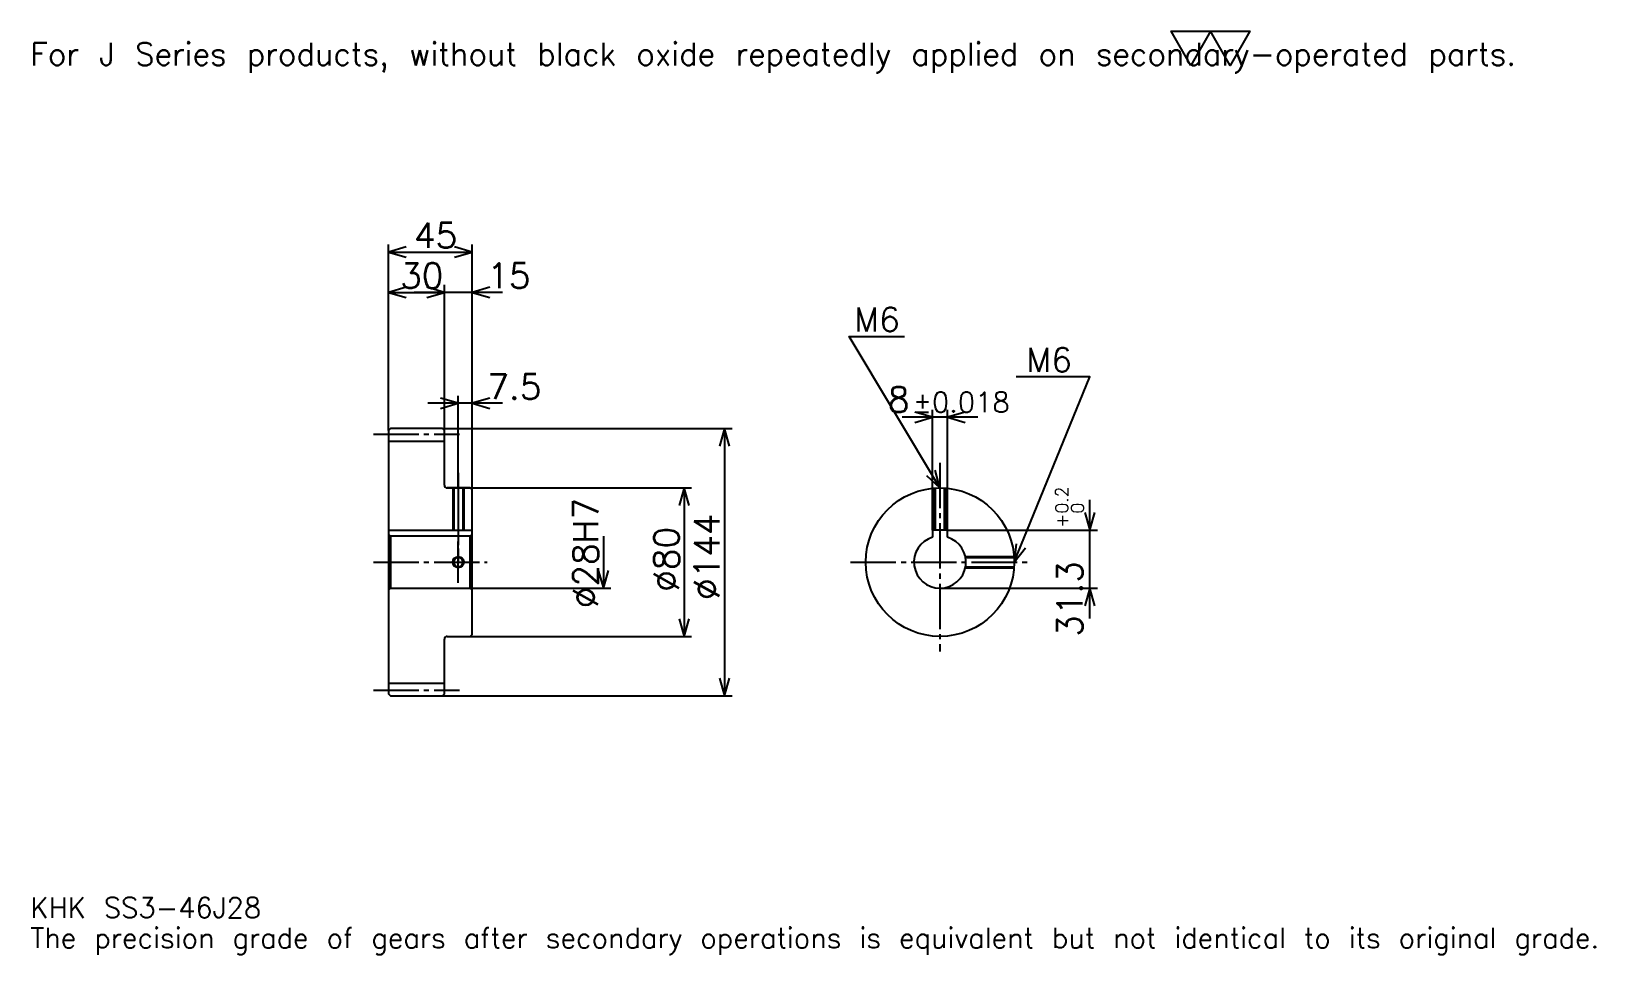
# Model space of a CAD drawing. Extents: x 28 to 870, y 10 to 508.
import ezdxf

# ---------------------------------------------------------------- set-up
doc = ezdxf.new("R2010")
doc.units = 0
doc.linetypes.add('DASHDOT', pattern=[32.608695, 24.456522, -2.717391, 2.717391, -2.717391])
doc.layers.get('0').update_dxf_attribs({"linetype": 'CONTINUOUS'})
doc.layers.add('DASHDOT', color=6, linetype='DASHDOT')
doc.styles.add('KANJI', font='TXT', dxfattribs={"bigfont": 'BIGFONT'})

msp = doc.modelspace()

# ---------------------------------------------------------------- linework, layer by layer
at = {"color": 5}
for p, q in [((220.108688, 293.467407), (220.108688, 392.652161)), ((220.108688, 388.576111), (265.108704, 388.576111)), ((265.108704, 293.467407), (265.108704, 392.652161)), ((250.108688, 293.467407), (250.108688, 370.913025)), ((220.108688, 366.836975), (250.108688, 366.836975)), ((281.413025, 366.836975), (233.804337, 366.836975)), ((281.413025, 307.054352), (241.304337, 307.054352)), ((257.608704, 293.467407), (257.608704, 311.130432)), ((513.065186, 238.767395), (513.065186, 303.586945)), ((521.065186, 238.767395), (521.065186, 303.586945)), ((537.369568, 299.510864), (496.760864, 299.510864)), ((220.108688, 292.467407), (220.108688, 293.467407)), ((249.108688, 293.467407), (265.108704, 293.467407)), ((250.108688, 292.467407), (250.108688, 293.467407)), ((257.608704, 261.467407), (257.608704, 293.467407)), ((257.608704, 261.467407), (257.608704, 293.467407)), ((265.108704, 293.467407), (405.054321, 293.467407)), ((265.108704, 260.467407), (265.108704, 293.467407)), ((400.978271, 293.467407), (400.978271, 149.467392)), ((251.608688, 261.467407), (265.108704, 261.467407)), ((265.108704, 261.467407), (383.315186, 261.467407)), ((379.239136, 261.467407), (379.239136, 181.467392)), ((597.82605, 191.16304), (597.82605, 255.071747)), ((521.065186, 238.767395), (601.902161, 238.767395)), ((335.760864, 235.467392), (335.760864, 207.467392)), ((265.108704, 207.467392), (339.836945, 207.467392)), ((517.065186, 207.467392), (601.902161, 207.467392)), ((251.608688, 181.467392), (265.108704, 181.467392)), ((265.108704, 181.467392), (383.315186, 181.467392)), ((249.108688, 149.467392), (265.108704, 149.467392)), ((265.108704, 149.467392), (405.054321, 149.467392))]:
    msp.add_line(p, q, dxfattribs=at)
at = {"color": 4}
for p, q in [((220.108688, 286.717407), (250.108688, 286.717407)), ((220.108688, 238.767395), (265.108704, 238.767395)), ((264.108704, 235.467392), (265.108704, 236.467392)), ((221.108688, 235.467392), (221.108688, 207.467392)), ((264.108704, 207.467392), (265.108704, 206.467392)), ((220.108688, 156.217392), (250.108688, 156.217392))]:
    msp.add_line(p, q, dxfattribs=at)
at = {"color": 7}
msp.add_lwpolyline([(652.173889, 489.130432), (641.57605, 507.5), (683.967346, 507.5), (673.369568, 489.130432), (662.771729, 507.5), (652.173889, 489.130432)], dxfattribs=at)
at = {"color": 5}
for points in [[(229.619553, 391.293488), (220.108688, 388.576111), (229.619553, 385.858704)], [(255.597809, 385.858704), (265.108704, 388.576111), (255.597809, 391.293488)], [(229.619553, 369.554352), (220.108688, 366.836975), (229.619553, 364.119568)], [(240.597824, 364.119568), (250.108688, 366.836975), (240.597824, 369.554352)], [(240.597824, 364.119568), (250.108688, 366.836975), (240.597824, 369.554352)], [(274.619568, 369.554352), (265.108704, 366.836975), (274.619568, 364.119568)], [(517.065186, 261.467407), (468.152161, 342.989136), (498.043457, 342.989136)], [(557.065186, 221.467392), (597.82605, 321.25), (558.152161, 321.25)], [(248.097824, 304.336975), (257.608704, 307.054352), (248.097824, 309.771729)], [(274.619568, 309.771729), (265.108704, 307.054352), (274.619568, 304.336975)], [(503.554321, 296.793457), (513.065186, 299.510864), (503.554321, 302.228271)], [(530.57605, 302.228271), (521.065186, 299.510864), (530.57605, 296.793457)], [(403.695648, 283.956512), (400.978271, 293.467407), (398.260864, 283.956512)], [(509.841736, 268.224792), (517.065186, 261.467407), (514.502014, 271.020996)], [(381.956512, 251.956528), (379.239136, 261.467407), (376.521729, 251.956528)], [(595.108704, 248.278259), (597.82605, 238.767395), (600.543457, 248.278259)], [(558.14624, 231.299591), (557.065186, 221.467392), (563.177429, 229.24437)], [(333.043457, 216.978256), (335.760864, 207.467392), (338.478271, 216.978256)], [(600.543457, 197.956528), (597.82605, 207.467392), (595.108704, 197.956528)], [(376.521729, 190.978256), (379.239136, 181.467392), (381.956512, 190.978256)], [(398.260864, 158.978271), (400.978271, 149.467392), (403.695648, 158.978271)]]:
    msp.add_lwpolyline(points, dxfattribs=at)
at = {"color": 4}
for points in [[(250.108688, 262.967407), (250.108688, 292.467407), (249.108688, 293.467407), (221.108688, 293.467407), (220.108688, 292.467407), (220.108688, 206.467392)], [(251.608688, 181.467392), (264.108704, 181.467392), (265.108704, 182.467392), (265.108704, 260.467407), (264.108704, 261.467407), (251.608688, 261.467407)], [(254.608688, 261.467407), (254.608688, 238.767395)], [(255.148682, 261.467407), (255.148682, 238.767395)], [(260.068695, 261.467407), (260.068695, 238.767395)], [(260.608704, 261.467407), (260.608704, 238.767395)], [(514.065186, 238.767395), (514.065186, 261.354736)], [(514.605225, 238.767395), (514.605225, 261.391663)], [(519.525208, 238.767395), (519.525208, 261.391663)], [(520.065186, 238.767395), (520.065186, 261.354736)], [(220.108688, 206.467392), (221.108688, 207.467392), (264.108704, 207.467392), (264.108704, 235.467392), (221.108688, 235.467392), (220.108688, 236.467392)], [(521.065186, 234.883804), (521.065186, 238.767395), (513.065186, 238.767395), (513.065186, 234.883804)], [(530.73999, 224.467392), (556.952515, 224.467392)], [(530.847351, 223.927399), (556.989502, 223.927399)], [(530.73999, 218.467392), (556.952515, 218.467392)], [(530.847351, 219.007385), (556.989502, 219.007385)], [(220.108688, 206.467392), (220.108688, 150.467392), (221.108688, 149.467392), (249.108688, 149.467392), (250.108688, 150.467392), (250.108688, 179.967392)]]:
    msp.add_lwpolyline(points, dxfattribs=at)
for centre, radius in [((517.065186, 221.467392), 40), ((257.608704, 221.467392), 2.46)]:
    msp.add_circle(centre, radius, dxfattribs=at)
at = {"color": 7}
msp.add_circle((257.608704, 221.467392), 3, dxfattribs=at)
at = {"color": 4}
for centre, radius, start, end in [((251.608688, 262.967407), 1.5, 180, 270), ((517.065186, 221.467392), 14, 106.601549926, 73.398450074), ((251.608688, 179.967392), 1.5, 90, 180)]:
    msp.add_arc(centre, radius, start, end, dxfattribs=at)
at = {"layer": 'DASHDOT', "color": 7}
for p, q in [((211.956512, 290.467407), (258.260864, 290.467407)), ((517.065186, 275.054352), (517.065186, 173.315216)), ((257.608704, 261.467407), (257.608704, 221.467392)), ((211.956512, 221.467392), (273.260864, 221.467392)), ((468.913025, 221.467392), (565.217407, 221.467392)), ((211.956512, 152.467392), (258.260864, 152.467392))]:
    msp.add_line(p, q, dxfattribs=at)
for points in [[(257.608704, 269.619568), (257.608704, 230.615219)], [(257.608704, 210.315216), (257.608704, 232.619568)], [(246.456512, 221.467392), (268.760864, 221.467392)]]:
    msp.add_lwpolyline(points, dxfattribs=at)

# ---------------------------------------------------------------- texts
at = {"color": 7, "style": 'KANJI'}
for s, height, p in [('For J Series products, without black oxide repeatedly applied on secondary-operated parts.', 12.228261, (27.173914, 489.130432)), ('45', 13.586957, (233.777161, 390.75)), ('30', 13.586957, (226.277161, 369.010864)), ('15', 13.586957, (273.260864, 369.010864)), ('M6', 13.043479, (470.869568, 345.706512)), ('M6', 13.043479, (563.586975, 323.967407)), ('7.5', 13.586957, (273.260864, 309.228271)), ('8', 13.586957, (489.019043, 302.228271)), ('%%p0.018', 10.869565, (502.468445, 302.228271)), ('KHK SS3-46J28', 10.869565, (27.173914, 29.891304)), ('The precision grade of gears after secondary operations is equivalent but not identical to its original grade.', 10.869565, (27.173914, 13.586957))]:
    msp.add_text(s, height=height, dxfattribs=at).set_placement(p)
for s, height, p in [('0.2', 6.793478, (586.141296, 247.664536)), ('%%c28H7', 13.586957, (333.043457, 196.671204)), ('%%c144', 13.586957, (398.260864, 201.08696)), ('+', 6.793478, (586.141296, 240.055832)), ('0', 6.793478, (594.565186, 247.664536)), ('%%c80', 13.586957, (376.521729, 205.502716)), ('31.3', 13.586957, (593.75, 181.246109))]:
    msp.add_text(s, height=height, rotation=90, dxfattribs=at).set_placement(p)

doc.saveas('drawing.dxf')
